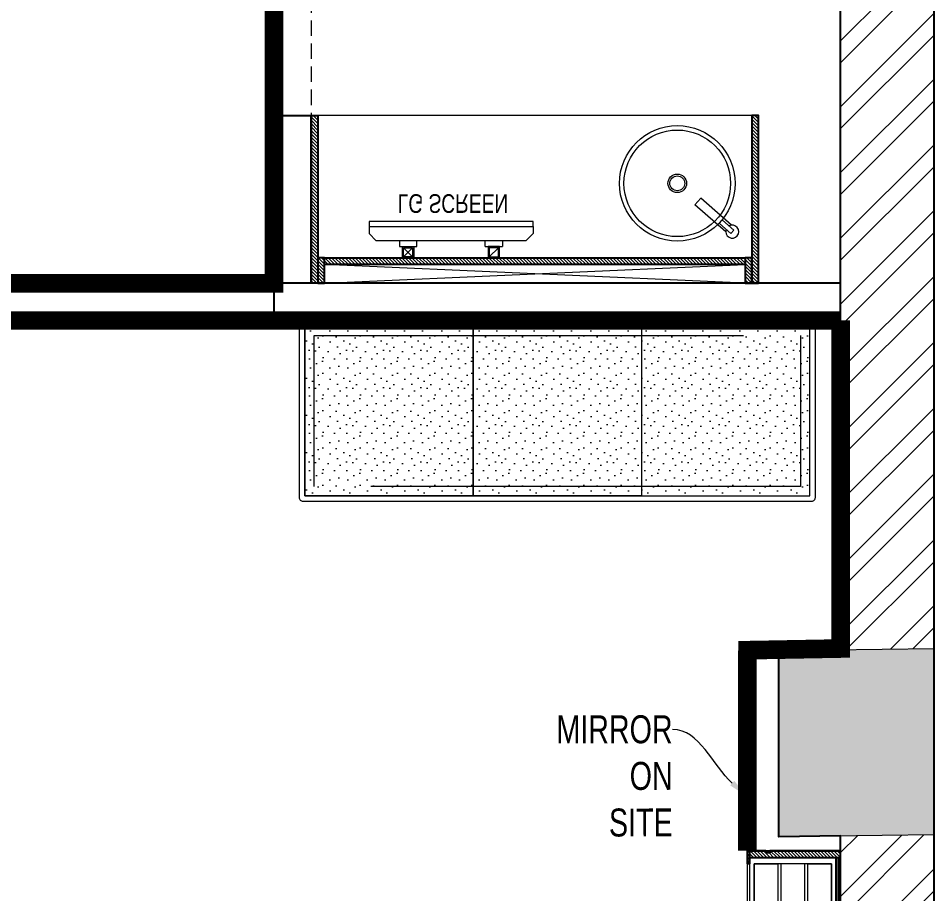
# Model space of a CAD drawing. Header units: feet. Extents: x 10029656 to 10036081, y -5940859 to -5924164.
# Drawn here: x 10033625 to 10036081, y -5928861 to -5926513 of the extents above; entities that cross this region are included whole.
import ezdxf
from ezdxf import colors
from ezdxf.entities.mleader import LeaderData, LeaderLine
from ezdxf.math import Vec2, Vec3

# ---------------------------------------------------------------- set-up
doc = ezdxf.new("R2010")
doc.units = ezdxf.units.FT
doc.header["$LTSCALE"] = 33
doc.header["$MEASUREMENT"] = 0
for name, pattern in [('a_p6_plan_L18$0$HIDDEN', [0.375, 0.25, -0.125]), ('ACAD_ISO03W100', [30, 12, -18]), ('HIDDEN2', [4.7625, 3.175, -1.5875])]:
    doc.linetypes.add(name, pattern=pattern)
for name, color, linetype, lineweight in [('A-COL', 243, 'Continuous', 9), ('column hatch', 5, 'Continuous', 0), ('Floor-Unit', 1, 'Continuous', 13), ('LENS-DIM', 252, 'Continuous', 5), ('LENS-HATCH', 251, 'Continuous', 5), ('LENS-PARTITION', 21, 'Continuous', 25), ('LENS-TEXT', 31, 'Continuous', 5), ('LENS_CURTAIN', 5, 'a_p6_plan_L18$0$HIDDEN', 9), ('LK-FF&E FLOOR', 1, 'Continuous', 9), ('LK-FF&E WALL', 1, 'Continuous', 9), ('LK-FLUTTED FINISH', 20, 'Continuous', 30), ('LK-IT', 3, 'Continuous', 18), ('LK-MIRROR', 133, 'Continuous', 13), ('LK-TILES FINISH', 251, 'Continuous', 5), ('LN-ELEVATION-1', 81, 'Continuous', 25), ('LN-ELEVATION-2', 103, 'Continuous', 20), ('LN-ELEVATION-3', 125, 'Continuous', 18), ('LN-ELEVATION-5', 167, 'Continuous', 5), ('LN-HATCH', 251, 'Continuous', 0), ('TV', 92, 'Continuous', 18)]:
    doc.layers.add(name, color=color, linetype=linetype, lineweight=lineweight)
doc.layers.add('A-WALL', color=1, linetype='Continuous')
doc.styles.get("Standard").update_dxf_attribs({"font": 'GILC____.TTF'})
pattern_1 = [(45, (7858558.917, 3503823.203), (-4.4901280605, 4.4901280605), [])]

# ---------------------------------------------------------------- blocks, each defined once
blk = doc.blocks.new('CLINIC SCREEN')
at = {"layer": 'TV'}
for p, q in [((-103.1, 42.9), (-127.4, 18.6)), ((-127.4, 42.9), (-103.1, 18.6)), ((102.7, 42.9), (127, 18.6))]:
    blk.add_line(p, q, dxfattribs=at)
at = {"layer": 'TV', "ltscale": 12}
for p, q in [((-220, -19.4), (-200.6, 0)), ((200.6, 0), (-200.6, 0)), ((-138.5, 0), (-138.5, 15.5)), ((-138.5, 15.5), (-92, 15.5)), ((-92, 15.5), (-92, 0)), ((92, 15.5), (92, 0)), ((92, 15.5), (138.5, 15.5)), ((138.5, 0), (138.5, 15.5)), ((220, -19.4), (200.6, 0)), ((-220, -38.8), (-220, -19.4)), ((220, -38.8), (220, -19.4))]:
    blk.add_line(p, q, dxfattribs=at)
at = {"layer": 'TV'}
for points in [[(-130.4, 15.5), (-100.1, 15.5), (-100.1, 45.9), (-130.4, 45.9)], [(-127.4, 18.6), (-103.1, 18.6), (-103.1, 42.9), (-127.4, 42.9)], [(130, 15.5), (99.7, 15.5), (99.7, 45.9), (130, 45.9)], [(127, 18.6), (102.7, 18.6), (102.7, 42.9), (127, 42.9)]]:
    blk.add_lwpolyline(points, close=True, dxfattribs=at)
at = {"layer": 'TV', "ltscale": 12}
blk.add_lwpolyline([(-220, -51.7), (-220, -38.8), (220, -38.8), (220, -51.7)], close=True, dxfattribs=at)
at = {"layer": 'Floor-Unit', "color": 0, "ltscale": 2, "insert": (5.2, -100.4), "char_height": 50, "attachment_point": 5}
blk.add_mtext_dynamic_manual_height_columns('LG SCREEN', width=466.48, gutter_width=12.5, heights=[0], dxfattribs=at)
blk = doc.blocks.new('rtf')
at = {"color": 0, "linetype": 'ByBlock', "lineweight": -2}
for p, q in [((16412.5, -172798.8), (16452.4, -172798.8)), ((16412.5, -172810.8), (16412.5, -172798.8)), ((16412.5, -172810.8), (16452.4, -172810.8)), ((16425.3, -172793.1), (16535.3, -172793.1)), ((16535.3, -172793.1), (16535.3, -172817.1)), ((16425.3, -172817.1), (16535.3, -172817.1))]:
    blk.add_line(p, q, dxfattribs=at)
for centre, radius, start, end in [((16412.5, -172805.1), 17.5, 21.0506, 340.9422), ((16444.5, -172804.8), 9.89, 322.6562, 37.3438)]:
    blk.add_arc(centre, radius, start, end, dxfattribs=at)
blk = doc.blocks.new('dsg')
at = {"color": 0, "linetype": 'ByBlock', "lineweight": -2}
for radius in [155, 143, 25, 20]:
    blk.add_circle((11491.5, -171102.6), radius, dxfattribs=at)
blk.add_blockref('rtf', (-5117.5, 1702.9), dxfattribs=at)
blk = doc.blocks.new('CLINIC - CABINET SINK')
at = {"layer": 'LN-HATCH', "ltscale": 0.5}
h = blk.add_hatch(dxfattribs=at)
h.set_pattern_fill('ANSI31', color=256, scale=2)
h.set_pattern_definition([(45, (4052861.5004, 1708016.356), (-4.4901280605, 4.4901280605), [])])
h.paths.add_polyline_path([(-563.4, 157), (564.6, 157), (564.6, 175), (-563.4, 175)])
h.paths.add_polyline_path([(582.6, 225), (600.6, 225), (600.6, -225), (582.6, -225)])
h.paths.add_polyline_path([(564.6, 225), (582.6, 225), (582.6, 157), (564.6, 157)])
h.paths.add_polyline_path([(-581.4, 225), (-599.4, 225), (-599.4, -225), (-581.4, -225)])
h.paths.add_polyline_path([(-581.4, 225), (-563.4, 225), (-563.4, 157), (-581.4, 157)])
at = {"layer": 'LN-ELEVATION-1', "ltscale": 0.5}
for points in [[(-581.4, 225), (-599.4, 225), (-599.4, -225), (-581.4, -225)], [(-581.4, 225), (-563.4, 225), (-563.4, 157), (-581.4, 157)], [(564.6, 225), (582.6, 225), (582.6, 157), (564.6, 157)], [(582.6, 225), (600.6, 225), (600.6, -225), (582.6, -225)], [(-563.4, 157), (564.6, 157), (564.6, 175), (-563.4, 175)]]:
    blk.add_lwpolyline(points, close=True, dxfattribs=at)
at = {"layer": 'LN-ELEVATION-2', "ltscale": 0.5}
blk.add_line((582.6, -225), (-581.4, -225), dxfattribs=at)
at = {"layer": 'LN-HATCH', "ltscale": 0.5}
for p, q in [((564.6, 225), (-563.4, 175)), ((-563.4, 225), (564.6, 175))]:
    blk.add_line(p, q, dxfattribs=at)
at = {"layer": 'LN-ELEVATION-3', "xscale": -1, "rotation": 41.1558274151866}
blk.add_blockref('dsg', (-103569.3, 136346.7), dxfattribs=at)
blk = doc.blocks.new('A$C3ba91a74')
at = {"layer": 'column hatch'}
h = blk.add_hatch(color=8, dxfattribs=at)
h.dxf.hatch_style = 1
h.paths.add_polyline_path([(4450.1, 6123), (3870, 6122.6), (3870, 5668.1), (4450.1, 5673)])
h.paths.add_polyline_path([(4450.1, 2088), (4059.4, 2083.4), (4059.4, 1583.4), (4450.1, 1588)])
h.paths.add_polyline_path([(4059.4, 2083.4), (4035, 2083.1), (4035, 1583.1), (4059.4, 1583.4)])
h.paths.add_polyline_path([(4450.1, -2162), (3985, -2166.9), (3985, -2656.9), (4450.1, -2652)])
h.paths.add_polyline_path([(4450.1, -6382), (3860, -6386.9), (3860, -6736.9), (4450.1, -6732)])
h.paths.add_polyline_path([(-1245, -6386.9), (-1970, -6386.9), (-1970, -6736.9), (-1245, -6736.9)])
h.paths.add_polyline_path([(-1370, -2166.9), (-1970, -2166.9), (-1970, -2656.9), (-1370, -2656.9)])
h.paths.add_polyline_path([(-1420, 2083.1), (-1970, 2083.1), (-1970, 1583.1), (-1420, 1583.1)])
h.paths.add_polyline_path([(-1255, 6118.6), (-1970, 6118.1), (-1970, 5668.1), (-1255, 5668.1)])
at = {"layer": 'LN-HATCH'}
h = blk.add_hatch(dxfattribs=at)
h.set_pattern_fill('ANSI32', color=256, scale=333, angle=180)
h.set_pattern_definition([(225, (-9180360.63, 5278631.4), (88.2999593, -88.2999593), []), (225, (-9180419.5, 5278631.4), (88.2999593, -88.2999593), [])])
h.paths.add_polyline_path([(-1720, -2656.9), (-1970, -2656.9), (-1970, -6386.9), (-1720, -6386.9)])
h.paths.add_polyline_path([(-1720, 1583.1), (-1970, 1583.1), (-1970, -2166.9), (-1720, -2166.9)])
h.paths.add_polyline_path([(-1720, 5668.1), (-1970, 5668.1), (-1970, 2083.1), (-1720, 2083.1)])
h.paths.add_polyline_path([(3870, 6122.6), (-1255, 6118.6), (-1255, 5868.1), (3870, 5868.1)])
h.paths.add_polyline_path([(4450.1, 5673), (4200.1, 5670.9), (4200.1, 2085), (4450.1, 2088)])
h.paths.add_polyline_path([(4450.1, 1588), (4200.1, 1585), (4200.1, -2164.6), (4450.1, -2162)])
h.paths.add_polyline_path([(4450.1, -2652), (4200.1, -2654.6), (4200.1, -6384.1), (4450.1, -6382)])
h.paths.add_polyline_path([(4450.1, -6732), (4185.1, -6734.2), (4185.1, -8814.8), (4450.1, -8812)])
h.paths.add_polyline_path([(-1705, -6736.9), (-1970, -6736.9), (-1970, -8816.9), (-1705, -8816.9)])
at = {"layer": 'A-COL'}
for p, q in [((4035, 2083.1), (4450.1, 2088)), ((4450.1, 1588), (4450.1, 2088)), ((4035, 1583.1), (4035, 2083.1)), ((4450.1, 1588), (4035, 1583.1))]:
    blk.add_line(p, q, dxfattribs=at)
at = {"layer": 'A-WALL'}
for p, q in [((4450.1, 6123), (4450.1, -9362)), ((4200.1, 2088), (4200.1, 5670.9)), ((4200.1, -2162), (4200.1, 1585))]:
    blk.add_line(p, q, dxfattribs=at)
blk = doc.blocks.new('VC HD 1010')
at = {"layer": 'LN-HATCH', "ltscale": 0.5}
h = blk.add_hatch(dxfattribs=at)
h.set_pattern_fill('ANSI31', color=256, scale=2)
h.set_pattern_definition([(45, (3761554.586, 1795022.936), (-4.490128061, 4.490128061), [])])
h.paths.add_polyline_path([(-505.2, 24), (-505.2, -166), (-499.2, -166), (-499.2, -176), (-505.2, -176), (-505.2, -220), (-487.2, -220), (-487.2, 24)])
h = blk.add_hatch(dxfattribs=at)
h.set_pattern_fill('ANSI31', color=256, scale=2)
h.set_pattern_definition(pattern_1)
h.paths.add_polyline_path([(504.8, 24), (504.8, -166), (498.8, -166), (498.8, -176), (504.8, -176), (504.8, -220), (486.8, -220), (486.8, 24)])
h = blk.add_hatch(dxfattribs=at)
h.set_pattern_fill('ANSI31', color=256, scale=2)
h.set_pattern_definition([(45, (7858741.917, 3503823.203), (-4.4901280605, 4.4901280605), [])])
h.paths.add_polyline_path([(-470.2, -220), (-470.2, -226), (-505.2, -226), (-505.2, -220)])
h = blk.add_hatch(dxfattribs=at)
h.set_pattern_fill('ANSI31', color=256, scale=2)
h.set_pattern_definition(pattern_1)
h.paths.add_polyline_path([(476.8, -220), (476.8, -226), (511.8, -226), (511.8, -220)])
at = {"layer": 'LN-ELEVATION-1', "ltscale": 0.5}
for points in [[(-505.2, 24), (-505.2, -166), (-499.2, -166), (-499.2, -176), (-505.2, -176), (-505.2, -220), (-487.2, -220), (-487.2, 24)], [(486.8, 12), (-487.2, 12), (-487.2, 18), (486.8, 18)], [(504.8, 24), (504.8, -166), (498.8, -166), (498.8, -176), (504.8, -176), (504.8, -220), (486.8, -220), (486.8, 24)], [(-470.2, -220), (-470.2, -226), (-505.2, -226), (-505.2, -220)], [(469.8, -220), (469.8, -226), (504.8, -226), (504.8, -220)]]:
    blk.add_lwpolyline(points, close=True, dxfattribs=at)
at = {"layer": 'LN-ELEVATION-2', "ltscale": 0.5}
blk.add_lwpolyline([(470.2, 0), (-470.2, 0), (-470.2, -208), (470.2, -208)], close=True, dxfattribs=at)
at = {"layer": 'LN-ELEVATION-3', "ltscale": 0.5}
for p, q in [((-487.2, 24), (486.8, 24)), ((-470.2, -220), (469.8, -220)), ((469.8, -226), (-470.2, -226))]:
    blk.add_line(p, q, dxfattribs=at)
for points in [[(-470.2, 0), (-288.5, 0), (-288.5, -64), (-470.2, -64)], [(-280.5, 0), (-98.8, 0), (-98.8, -64), (-280.5, -64)], [(-90.8, 0), (90.8, 0), (90.8, -64), (-90.8, -64)], [(98.8, 0), (280.5, 0), (280.5, -64), (98.8, -64)], [(288.5, 0), (470.2, 0), (470.2, -64), (288.5, -64)], [(-470.2, -136), (-288.5, -136), (-288.5, -72), (-470.2, -72)], [(-280.5, -72), (-98.8, -72), (-98.8, -136), (-280.5, -136)], [(-90.8, -72), (90.8, -72), (90.8, -136), (-90.8, -136)], [(98.8, -72), (280.5, -72), (280.5, -136), (98.8, -136)], [(288.5, -72), (470.2, -72), (470.2, -136), (288.5, -136)], [(-470.2, -144), (-288.5, -144), (-288.5, -208), (-470.2, -208)], [(-280.5, -144), (-98.8, -144), (-98.8, -208), (-280.5, -208)], [(-90.8, -144), (90.8, -144), (90.8, -208), (-90.8, -208)], [(98.8, -144), (280.5, -144), (280.5, -208), (98.8, -208)], [(288.5, -144), (470.2, -144), (470.2, -208), (288.5, -208)]]:
    blk.add_lwpolyline(points, close=True, dxfattribs=at)
blk = doc.blocks.new('3 seater Bench 1385')
at = {"layer": 'LENS-HATCH', "lineweight": 0}
h = blk.add_hatch(dxfattribs=at)
h.set_pattern_fill('STIP1', color=177, scale=100, angle=270, pattern_type=2)
h.set_pattern_definition([(270, (6617025.25, -170439.11), (100, -2e-13), [0, -100]), (270, (6617009.25, -170451.11), (100, -2e-13), [0, -100]), (270, (6616985.25, -170446.11), (100, -2e-13), [0, -100]), (270, (6616962.25, -170481.11), (100, -2e-13), [0, -100]), (270, (6616998.25, -170478.11), (100, -2e-13), [0, -100]), (270, (6617022.25, -170505.11), (100, -2e-13), [0, -100]), (270, (6617029.25, -170470.11), (100, -2e-13), [0, -100]), (270, (6616988.25, -170512.11), (100, -2e-13), [0, -100]), (270, (6616956.25, -170507.11), (100, -2e-13), [0, -100]), (270, (6616941.25, -170433.11), (100, -2e-13), [0, -100]), (270, (6616961.25, -170451.11), (100, -2e-13), [0, -100]), (270, (6616942.25, -170465.11), (100, -2e-13), [0, -100]), (270, (6617006.25, -170526.11), (100, -2e-13), [0, -100]), (270, (6616981.25, -170494.11), (100, -2e-13), [0, -100]), (270, (6617014.25, -170486.11), (100, -2e-13), [0, -100]), (270, (6617005.25, -170503.11), (100, -2e-13), [0, -100]), (270, (6616978.25, -170467.11), (100, -2e-13), [0, -100]), (270, (6617032.25, -170495.11), (100, -2e-13), [0, -100]), (270, (6616973.25, -170526.11), (100, -2e-13), [0, -100]), (270, (6616943.25, -170523.11), (100, -2e-13), [0, -100])])
h.paths.add_polyline_path([(677.5, 227.5), (225.8, 227.5), (225.8, -227.5), (677.5, -227.5)])
h.paths.add_polyline_path([(-225.8, 227.5), (225.8, 227.5), (225.8, -227.5), (-225.8, -227.5)])
h.paths.add_polyline_path([(-677.5, 227.5), (-225.8, 227.5), (-225.8, -227.5), (-677.5, -227.5)])
at = {"layer": 'LN-ELEVATION-2', "ltscale": 0.5}
for points in [[(-677.5, 227.5), (-225.8, 227.5), (-225.8, -227.5), (-677.5, -227.5)], [(-225.8, 227.5), (225.8, 227.5), (225.8, -227.5), (-225.8, -227.5)], [(677.5, 227.5), (225.8, 227.5), (225.8, -227.5), (677.5, -227.5)]]:
    blk.add_lwpolyline(points, close=True, dxfattribs=at)
at = {"layer": 'LN-ELEVATION-5', "ltscale": 0.5}
blk.add_lwpolyline([(682.5, 242.5), (-682.5, 242.5, 0.414214), (-692.5, 232.5), (-692.5, -232.5, 0.414214), (-682.5, -242.5), (682.5, -242.5, 0.414214), (692.5, -232.5), (692.5, 232.5, 0.414214)], format="xyb", close=True, dxfattribs=at)
blk.add_lwpolyline([(677.5, 227.5), (-677.5, 227.5), (-677.5, -227.5), (677.5, -227.5)], close=True, dxfattribs=at)
at = {"layer": 'LN-ELEVATION-5', "linetype": 'HIDDEN2', "ltscale": 11}
blk.add_lwpolyline([(-652.5, 202.5), (652.5, 202.5), (652.5, -202.5), (-652.5, -202.5)], close=True, dxfattribs=at)

msp = doc.modelspace()

# ---------------------------------------------------------------- linework, layer by layer
at = {"layer": 'LENS-PARTITION'}
for points in [[(10034411.1, -5927223.6), (10034311.1, -5927223.6), (10034311.1, -5926773.6), (10034411.1, -5926773.6)], [(10034311.1, -5927323.6), (10035831.1, -5927323.6), (10035831.1, -5927223.6), (10034311.1, -5927223.6)], [(10035581.1, -5928746.4), (10035831.1, -5928746.4), (10035831.1, -5928706.7), (10035666, -5928708.6), (10035666, -5928208.6), (10035831.1, -5928208.6), (10035831.5, -5928208.2), (10035581.5, -5928208.2)]]:
    msp.add_lwpolyline(points, close=True, dxfattribs=at)
at = {"layer": 'LENS_CURTAIN', "ltscale": 5}
for points in [[(10034411.1, -5926023.6), (10034411.1, -5926773.6), (10034311.1, -5926773.6), (10034311.1, -5926023.6)], [(10033561.1, -5927223.6), (10034311.1, -5927223.6), (10034311.1, -5927323.6), (10033561.1, -5927323.6)]]:
    msp.add_lwpolyline(points, close=True, dxfattribs=at)
at = {"layer": 'LK-FLUTTED FINISH', "linetype": 'ACAD_ISO03W100', "ltscale": 0.05, "const_width": 50}
msp.add_lwpolyline([(10035831.1, -5927323.6), (10031566.3, -5927323.6), (10031566.3, -5928308.6)], dxfattribs=at)
at = {"layer": 'LK-MIRROR', "linetype": 'ACAD_ISO03W100', "ltscale": 0.05, "const_width": 50}
msp.add_lwpolyline([(10035831.1, -5927323.6), (10035831.1, -5928203.7), (10035581.5, -5928208.2), (10035581.1, -5928746.4)], dxfattribs=at)
at = {"layer": 'LK-TILES FINISH', "color": 212, "linetype": 'ACAD_ISO03W100', "ltscale": 0.05, "const_width": 50}
msp.add_lwpolyline([(10033561.1, -5925973.6), (10034311.1, -5925973.6), (10034311.1, -5927223.6), (10033561.1, -5927223.6)], close=True, dxfattribs=at)

# ---------------------------------------------------------------- block references
at = {"layer": 'LENS-DIM', "color": 7}
msp.add_blockref('A$C3ba91a74', (10031630.9, -5930291.7), dxfattribs=at)
at = {"layer": 'LK-FF&E FLOOR'}
msp.add_blockref('3 seater Bench 1385', (10035071.1, -5927566.1), dxfattribs=at)
at = {"layer": 'LK-FF&E WALL', "xscale": -1, "rotation": 180}
msp.add_blockref('CLINIC - CABINET SINK', (10035010.4, -5926998.6), dxfattribs=at)
at = {"layer": 'LK-FF&E WALL', "rotation": 270}
msp.add_blockref('VC HD 1010', (10035807.1, -5929251.5), dxfattribs=at)
at = {"layer": 'LK-IT', "xscale": -1, "rotation": 180}
msp.add_blockref('CLINIC SCREEN', (10034786.1, -5927109.8), dxfattribs=at)

# ---------------------------------------------------------------- leaders
at = {"layer": 'LENS-TEXT', "color": 0, "linetype": 'Continuous', "ltscale": 3}
ml = msp.add_multileader_mtext('Standard', dxfattribs=at)
ml.set_content('\\pxqr,t3;{\\C0;MIRROR ON SITE}', color=1)
ml.set_leader_properties(color=256, linetype='ByLayer', lineweight=-1)
ml.build(insert=Vec2(0, 0))
ml.multileader.update_dxf_attribs({"leader_type": 2, "dogleg_length": 0.36, "arrow_head_size": 50})
ctx = ml.context
ctx.base_point, ctx.char_height, ctx.arrow_head_size, ctx.landing_gap_size, ctx.plane_origin, ctx.plane_x_axis, ctx.plane_y_axis = Vec3(10035130.7, -5928421.1, 47488.1), 75, 50, 0.09, Vec3(10029196, -5930056.8, 47488.1), Vec3(0.999999, 0.001097), Vec3(-0.001097, 0.999999)
ctx.text_align_type = 2
notes = []
notes.append((ctx, [(1, (1, 1, 0), (10035381, -5928420.8, 47488.1), (-0.999999, -0.001097), 0.36, [(1, [(10035577.9, -5928598.4, 47488.1)], 0, [])])]))
ctx.mtext.insert, ctx.mtext.text_direction, ctx.mtext.rotation, ctx.mtext.width, ctx.mtext.alignment, ctx.mtext.flow_direction = Vec3(10035380.5, -5928382.8, 47488.1), Vec3(0.999999, 0.001097), 0.001097, 289.544, 3, 5
for ctx, leaders in notes:
    for number, flags, end, landing, length, lines in leaders:
        leader = LeaderData()
        leader.index, (leader.has_last_leader_line, leader.has_dogleg_vector, leader.attachment_direction) = number, flags
        leader.last_leader_point, leader.dogleg_vector, leader.dogleg_length = Vec3(end), Vec3(landing), length
        for number, points, colour, breaks in lines:
            line = LeaderLine()
            line.index, line.vertices, line.color, line.breaks = number, Vec3.list(points), colors.encode_raw_color(colour), breaks
            leader.lines.append(line)
        ctx.leaders.append(leader)

doc.saveas('drawing.dxf')
